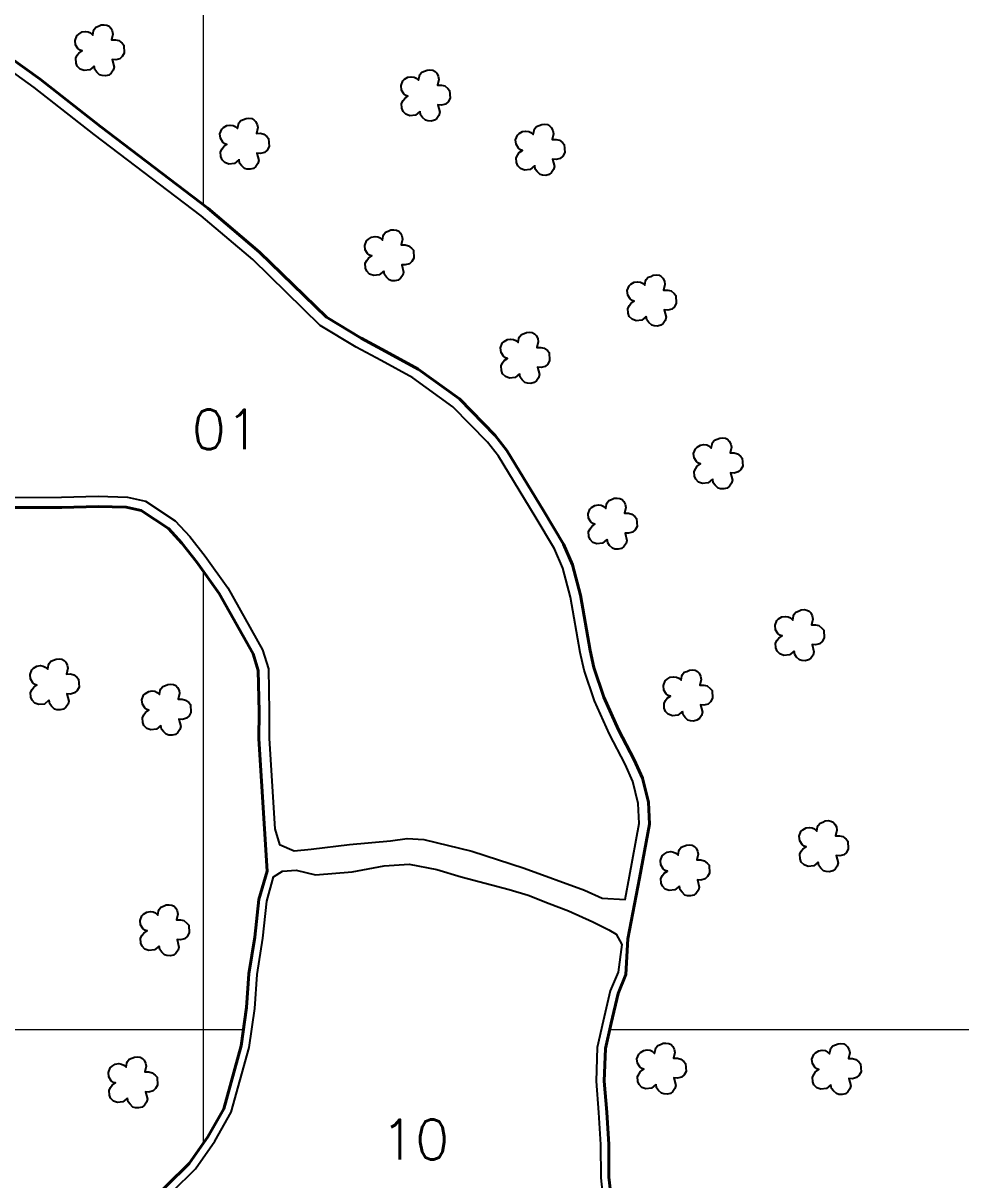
# Model space of a CAD drawing. Extents: x 728964 to 733419, y 7820946 to 7824096.
# Drawn here: x 730312 to 730771, y 7823126 to 7823693 of the extents above; entities that cross this region are included whole.
import ezdxf

# ---------------------------------------------------------------- set-up
doc = ezdxf.new("R2010")
doc.units = 0
doc.header["$MEASUREMENT"] = 0
doc.linetypes.add('CONTINUO', pattern=[0])
for name, color, linetype, lineweight in [('0114000294', 1, 'Continuous', 40), ('0114000294001', 5, 'Continuous', 25), ('0114000294010', 5, 'Continuous', 25), ('MALHA', 8, 'Continuous', 9)]:
    doc.layers.add(name, color=color, linetype=linetype, lineweight=lineweight)
doc.layers.add('SIMBOLO ARVORE', color=118, linetype='Continuous')
doc.layers.add('TEXTO_NUN_TAL', color=7, linetype='Continuous')
doc.styles.add('SIMPLEX', font='simplex', dxfattribs={"height": 0.2})

msp = doc.modelspace()

# ---------------------------------------------------------------- linework, layer by layer
at = {"layer": '0114000294', "linetype": 'Continuous'}
for points in [[(730304.89, 7823676.62), (730320.01, 7823665.8), (730349.45, 7823642.63), (730402.07, 7823602.68), (730427.53, 7823581.09), (730460.29, 7823549.14), (730477.32, 7823538.83), (730489.41, 7823532.34), (730505.3, 7823523.76), (730525.52, 7823509.11), (730543.03, 7823491.26), (730548.73, 7823483.84), (730566.78, 7823454.05), (730576.51, 7823437.91), (730580.81, 7823427.87), (730584.72, 7823413), (730589.5, 7823385.86), (730591.37, 7823377.5), (730596.25, 7823362.9), (730603.43, 7823346.95), (730611.16, 7823332.23), (730615.21, 7823323.23), (730618.08, 7823311.5), (730618.63, 7823300.62), (730613.78, 7823274.23), (730608.07, 7823244.45), (730607.07, 7823227.08), (730603.2, 7823217.7), (730599.8, 7823203.18), (730596.99, 7823190.73), (730596.43, 7823174.74), (730597.67, 7823159.57), (730598.63, 7823143.76), (730598.69, 7823127.64), (730600.4, 7823112.14)], [(730370.8, 7823112.45), (730393.06, 7823134.33), (730402.18, 7823147.43), (730409.91, 7823161.09), (730418.51, 7823192), (730421.17, 7823210.81), (730422.29, 7823227.4), (730425.11, 7823245.33), (730427.1, 7823263.73), (730431.19, 7823277.59), (730427.16, 7823342.47), (730427.23, 7823355.82), (730426.88, 7823376.02), (730424.37, 7823384.18), (730407.75, 7823413.82), (730396.77, 7823429.11), (730389.47, 7823438.4), (730382.93, 7823445.54), (730369.53, 7823454.36), (730362.17, 7823456.06), (730348.4, 7823456.38), (730330.54, 7823455.88), (730301.71, 7823455.87)]]:
    msp.add_lwpolyline(points, dxfattribs=at)
at = {"layer": '0114000294001', "linetype": 'Continuous'}
msp.add_lwpolyline([(730301.49, 7823460.87), (730330.48, 7823460.89), (730348.39, 7823461.39), (730362.8, 7823461.05), (730371.53, 7823459.03), (730386.2, 7823449.38), (730393.29, 7823441.64), (730400.77, 7823432.11), (730411.98, 7823416.52), (730429, 7823386.17), (730431.87, 7823376.82), (730432.24, 7823355.86), (730432.16, 7823342.61), (730434.92, 7823298.38), (730437.2, 7823290.78), (730444.39, 7823287.56), (730452.75, 7823288.42), (730471.55, 7823290.69), (730491.74, 7823292.59), (730499.84, 7823293.63), (730508.05, 7823293.24), (730531.58, 7823287.39), (730557.1, 7823279.15), (730586.79, 7823268.31), (730595.35, 7823264.36), (730606.69, 7823263.8), (730608.87, 7823275.16), (730613.61, 7823300.96), (730613.11, 7823310.78), (730610.47, 7823321.6), (730606.67, 7823330.04), (730598.94, 7823344.76), (730591.59, 7823361.08), (730586.55, 7823376.17), (730584.6, 7823384.89), (730579.83, 7823411.93), (730576.07, 7823426.25), (730572.06, 7823435.63), (730562.5, 7823451.47), (730544.6, 7823481.02), (730539.25, 7823487.98), (730522.25, 7823505.31), (730502.64, 7823519.52), (730487.04, 7823527.94), (730474.84, 7823534.49), (730457.21, 7823545.16), (730424.17, 7823577.39), (730398.94, 7823598.79), (730346.39, 7823638.68), (730317.02, 7823661.8), (730302.3, 7823672.33)], dxfattribs=at)
at = {"layer": '0114000294010', "linetype": 'CONTINUO', "flags": 128}
msp.add_lwpolyline([(730321.9, 7823050.61), (730312.28, 7823054.93), (730313.4, 7823062.02), (730326.58, 7823072.68), (730342.3, 7823084.02), (730359.3, 7823097.38), (730373.51, 7823109.5), (730396.12, 7823131.74), (730405.57, 7823145.3), (730413.63, 7823159.54), (730422.43, 7823191.18), (730425.15, 7823210.39), (730426.27, 7823226.96), (730429.08, 7823244.8), (730431.04, 7823262.97), (730434.39, 7823274.86), (730438.8, 7823277.59), (730445.39, 7823278.08), (730454.9, 7823275.82), (730472.94, 7823277.31), (730488.61, 7823280.2), (730500.75, 7823281.02), (730514.44, 7823278.46), (730526.31, 7823274.88), (730549.79, 7823268.6), (730559.07, 7823265.87), (730569.46, 7823261.81), (730578.86, 7823258.21), (730590.79, 7823252.79), (730598.67, 7823248.93), (730602.22, 7823246.74), (730605.05, 7823241.65), (730603.18, 7823228.13), (730599.38, 7823218.93), (730595.9, 7823204.08), (730593.01, 7823191.24), (730592.43, 7823174.65), (730593.68, 7823159.29), (730594.63, 7823143.64), (730594.69, 7823127.42), (730596.39, 7823111.98), (730595.85, 7823093.46), (730591.99, 7823073.82), (730587.66, 7823056.47), (730587.58, 7823042.38), (730593.59, 7823028.12), (730598.39, 7823015.75), (730601.25, 7822997.65), (730604.54, 7822984.51), (730604.66, 7822982.32), (730600.73, 7822977.64), (730596.49, 7822980.15), (730588.74, 7822982.71), (730576.47, 7822989.9), (730536.79, 7823005.67), (730494.07, 7823019.33), (730454.53, 7823026.78), (730416.59, 7823031.79), (730399.81, 7823034.47), (730384.13, 7823037.19), (730365.97, 7823040.5), (730351.37, 7823043.49), (730336.77, 7823046.63)], close=True, dxfattribs=at)
at = {"layer": 'MALHA', "color": 8}
for p, q in [((730400, 7823604.25), (730400, 7823946.49)), ((730400, 7823144.3), (730400, 7823424.61)), ((729114.34, 7823200), (730419.64, 7823200)), ((730599.08, 7823200), (733269.34, 7823200))]:
    msp.add_line(p, q, dxfattribs=at)
at = {"layer": 'SIMBOLO ARVORE', "linetype": 'CONTINUO'}
for points in [[(730346.38, 7823672.2, 0), (730344.22, 7823670.38, 0), (730341.46, 7823670.07, 0), (730339.5, 7823670.83, 0), (730338.11, 7823672.2, 0), (730337.53, 7823673.76, 0), (730337.38, 7823676.08, 0), (730338.13, 7823677.54, 0), (730338.92, 7823678.62, 0), (730340.51, 7823679.69, 0), (730339.5, 7823680.01, 0), (730338.5, 7823680.84, 0), (730337.33, 7823682.68, 0), (730337.12, 7823684.87, 0), (730337.97, 7823687.16, 0), (730338.85, 7823687.98, 0), (730340.47, 7823688.97, 0), (730342.17, 7823689.19, 0), (730343.52, 7823689, 0), (730344.6, 7823688.5, 0), (730345.77, 7823687.45, 0), (730346.13, 7823689.46, 0), (730346.43, 7823690.26, 0), (730347.3, 7823691.37, 0), (730348.61, 7823691.85, 0), (730349.89, 7823692.42, 0), (730351.32, 7823692.55, 0), (730352.68, 7823692.36, 0), (730353.79, 7823691.77, 0), (730354.6, 7823690.89, 0), (730355.32, 7823689.47, 0), (730355.6, 7823687.9, 0), (730354.95, 7823685.09, 0), (730356.92, 7823685.12, 0), (730358.55, 7823684.73, 0), (730360.08, 7823683.51, 0), (730360.93, 7823682.54, 0), (730361.16, 7823678.67, 0), (730360.21, 7823676.94, 0), (730358.95, 7823675.79, 0), (730356.97, 7823675.26, 0), (730355.23, 7823675.41, 0), (730356.16, 7823671.8, 0), (730355.74, 7823670.26, 0), (730354.69, 7823668.79, 0), (730353.54, 7823667.88, 0), (730351.91, 7823667.48, 0), (730350.29, 7823667.57, 0), (730349.08, 7823667.92, 0), (730347.69, 7823669.29, 0), (730346.74, 7823670.52, 0), (730346.45, 7823672.39, 0)], [(730506.08, 7823650.04, 0), (730503.91, 7823648.22, 0), (730501.16, 7823647.9, 0), (730499.2, 7823648.66, 0), (730497.81, 7823650.03, 0), (730497.23, 7823651.6, 0), (730497.08, 7823653.91, 0), (730497.83, 7823655.37, 0), (730498.62, 7823656.45, 0), (730500.2, 7823657.53, 0), (730499.2, 7823657.85, 0), (730498.2, 7823658.67, 0), (730497.03, 7823660.51, 0), (730496.82, 7823662.71, 0), (730497.66, 7823664.99, 0), (730498.55, 7823665.81, 0), (730500.17, 7823666.8, 0), (730501.87, 7823667.03, 0), (730503.22, 7823666.83, 0), (730504.29, 7823666.34, 0), (730505.47, 7823665.29, 0), (730505.82, 7823667.29, 0), (730506.12, 7823668.09, 0), (730507, 7823669.21, 0), (730508.31, 7823669.69, 0), (730509.59, 7823670.25, 0), (730511.02, 7823670.38, 0), (730512.38, 7823670.19, 0), (730513.48, 7823669.61, 0), (730514.3, 7823668.72, 0), (730515.02, 7823667.3, 0), (730515.3, 7823665.73, 0), (730514.65, 7823662.92, 0), (730516.62, 7823662.95, 0), (730518.24, 7823662.56, 0), (730519.78, 7823661.34, 0), (730520.63, 7823660.37, 0), (730520.86, 7823656.51, 0), (730519.91, 7823654.77, 0), (730518.65, 7823653.62, 0), (730516.67, 7823653.09, 0), (730514.93, 7823653.25, 0), (730515.86, 7823649.63, 0), (730515.43, 7823648.1, 0), (730514.39, 7823646.63, 0), (730513.24, 7823645.71, 0), (730511.61, 7823645.31, 0), (730509.99, 7823645.41, 0), (730508.77, 7823645.75, 0), (730507.38, 7823647.12, 0), (730506.44, 7823648.35, 0), (730506.15, 7823650.22, 0)], [(730417.36, 7823626.39, 0), (730415.19, 7823624.57, 0), (730412.44, 7823624.26, 0), (730410.48, 7823625.02, 0), (730409.09, 7823626.38, 0), (730408.51, 7823627.95, 0), (730408.36, 7823630.27, 0), (730409.11, 7823631.73, 0), (730409.9, 7823632.81, 0), (730411.48, 7823633.88, 0), (730410.47, 7823634.2, 0), (730409.48, 7823635.02, 0), (730408.31, 7823636.87, 0), (730408.1, 7823639.06, 0), (730408.94, 7823641.35, 0), (730409.83, 7823642.17, 0), (730411.45, 7823643.15, 0), (730413.14, 7823643.38, 0), (730414.5, 7823643.19, 0), (730415.57, 7823642.69, 0), (730416.75, 7823641.64, 0), (730417.1, 7823643.65, 0), (730417.4, 7823644.45, 0), (730418.28, 7823645.56, 0), (730419.59, 7823646.04, 0), (730420.87, 7823646.61, 0), (730422.3, 7823646.74, 0), (730423.66, 7823646.54, 0), (730424.76, 7823645.96, 0), (730425.58, 7823645.08, 0), (730426.3, 7823643.66, 0), (730426.58, 7823642.08, 0), (730425.93, 7823639.28, 0), (730427.9, 7823639.31, 0), (730429.52, 7823638.92, 0), (730431.06, 7823637.7, 0), (730431.91, 7823636.73, 0), (730432.14, 7823632.86, 0), (730431.19, 7823631.13, 0), (730429.93, 7823629.98, 0), (730427.95, 7823629.45, 0), (730426.21, 7823629.6, 0), (730427.14, 7823625.99, 0), (730426.71, 7823624.45, 0), (730425.67, 7823622.98, 0), (730424.52, 7823622.07, 0), (730422.89, 7823621.66, 0), (730421.27, 7823621.76, 0), (730420.05, 7823622.11, 0), (730418.66, 7823623.47, 0), (730417.72, 7823624.71, 0), (730417.43, 7823626.58, 0)], [(730562.27, 7823623.44, 0), (730560.1, 7823621.62, 0), (730557.35, 7823621.3, 0), (730555.39, 7823622.06, 0), (730554, 7823623.43, 0), (730553.42, 7823625, 0), (730553.27, 7823627.31, 0), (730554.02, 7823628.77, 0), (730554.81, 7823629.85, 0), (730556.39, 7823630.93, 0), (730555.39, 7823631.25, 0), (730554.39, 7823632.07, 0), (730553.22, 7823633.91, 0), (730553.01, 7823636.11, 0), (730553.85, 7823638.39, 0), (730554.74, 7823639.21, 0), (730556.36, 7823640.2, 0), (730558.06, 7823640.43, 0), (730559.41, 7823640.23, 0), (730560.48, 7823639.74, 0), (730561.66, 7823638.69, 0), (730562.01, 7823640.69, 0), (730562.31, 7823641.49, 0), (730563.19, 7823642.61, 0), (730564.5, 7823643.08, 0), (730565.78, 7823643.65, 0), (730567.21, 7823643.78, 0), (730568.57, 7823643.59, 0), (730569.67, 7823643.01, 0), (730570.49, 7823642.12, 0), (730571.21, 7823640.7, 0), (730571.49, 7823639.13, 0), (730570.84, 7823636.32, 0), (730572.81, 7823636.35, 0), (730574.43, 7823635.96, 0), (730575.97, 7823634.74, 0), (730576.82, 7823633.77, 0), (730577.05, 7823629.91, 0), (730576.1, 7823628.17, 0), (730574.84, 7823627.02, 0), (730572.86, 7823626.49, 0), (730571.12, 7823626.65, 0), (730572.05, 7823623.03, 0), (730571.62, 7823621.5, 0), (730570.58, 7823620.03, 0), (730569.43, 7823619.11, 0), (730567.8, 7823618.71, 0), (730566.18, 7823618.81, 0), (730564.96, 7823619.15, 0), (730563.57, 7823620.52, 0), (730562.63, 7823621.75, 0), (730562.34, 7823623.62, 0)], [(730488.33, 7823571.71, 0), (730486.17, 7823569.89, 0), (730483.42, 7823569.58, 0), (730481.45, 7823570.34, 0), (730480.06, 7823571.71, 0), (730479.49, 7823573.27, 0), (730479.33, 7823575.59, 0), (730480.08, 7823577.05, 0), (730480.87, 7823578.13, 0), (730482.46, 7823579.2, 0), (730481.45, 7823579.52, 0), (730480.46, 7823580.35, 0), (730479.29, 7823582.19, 0), (730479.08, 7823584.38, 0), (730479.92, 7823586.67, 0), (730480.81, 7823587.49, 0), (730482.42, 7823588.48, 0), (730484.12, 7823588.7, 0), (730485.48, 7823588.51, 0), (730486.55, 7823588.01, 0), (730487.73, 7823586.96, 0), (730488.08, 7823588.97, 0), (730488.38, 7823589.77, 0), (730489.26, 7823590.88, 0), (730490.57, 7823591.36, 0), (730491.84, 7823591.93, 0), (730493.28, 7823592.06, 0), (730494.64, 7823591.87, 0), (730495.74, 7823591.28, 0), (730496.56, 7823590.4, 0), (730497.28, 7823588.98, 0), (730497.56, 7823587.41, 0), (730496.9, 7823584.6, 0), (730498.87, 7823584.63, 0), (730500.5, 7823584.24, 0), (730502.03, 7823583.02, 0), (730502.88, 7823582.05, 0), (730503.12, 7823578.18, 0), (730502.17, 7823576.45, 0), (730500.91, 7823575.3, 0), (730498.93, 7823574.77, 0), (730497.19, 7823574.92, 0), (730498.12, 7823571.31, 0), (730497.69, 7823569.77, 0), (730496.65, 7823568.3, 0), (730495.5, 7823567.39, 0), (730493.86, 7823566.99, 0), (730492.25, 7823567.08, 0), (730491.03, 7823567.43, 0), (730489.64, 7823568.8, 0), (730488.69, 7823570.03, 0), (730488.4, 7823571.9, 0)], [(730616.98, 7823549.55, 0), (730614.81, 7823547.73, 0), (730612.06, 7823547.41, 0), (730610.1, 7823548.17, 0), (730608.71, 7823549.54, 0), (730608.13, 7823551.11, 0), (730607.98, 7823553.42, 0), (730608.73, 7823554.88, 0), (730609.52, 7823555.96, 0), (730611.1, 7823557.04, 0), (730610.1, 7823557.36, 0), (730609.1, 7823558.18, 0), (730607.93, 7823560.02, 0), (730607.72, 7823562.22, 0), (730608.57, 7823564.5, 0), (730609.45, 7823565.32, 0), (730611.07, 7823566.31, 0), (730612.77, 7823566.54, 0), (730614.12, 7823566.34, 0), (730615.2, 7823565.85, 0), (730616.37, 7823564.8, 0), (730616.73, 7823566.8, 0), (730617.03, 7823567.6, 0), (730617.9, 7823568.72, 0), (730619.21, 7823569.2, 0), (730620.49, 7823569.76, 0), (730621.92, 7823569.89, 0), (730623.28, 7823569.7, 0), (730624.39, 7823569.12, 0), (730625.2, 7823568.23, 0), (730625.92, 7823566.82, 0), (730626.2, 7823565.24, 0), (730625.55, 7823562.43, 0), (730627.52, 7823562.46, 0), (730629.15, 7823562.07, 0), (730630.68, 7823560.85, 0), (730631.53, 7823559.88, 0), (730631.76, 7823556.02, 0), (730630.81, 7823554.28, 0), (730629.55, 7823553.13, 0), (730627.57, 7823552.6, 0), (730625.83, 7823552.76, 0), (730626.76, 7823549.14, 0), (730626.34, 7823547.61, 0), (730625.29, 7823546.14, 0), (730624.14, 7823545.22, 0), (730622.51, 7823544.82, 0), (730620.89, 7823544.92, 0), (730619.68, 7823545.26, 0), (730618.28, 7823546.63, 0), (730617.34, 7823547.86, 0), (730617.05, 7823549.73, 0)], [(730554.88, 7823521.47, 0), (730552.71, 7823519.65, 0), (730549.96, 7823519.33, 0), (730548, 7823520.09, 0), (730546.6, 7823521.46, 0), (730546.03, 7823523.03, 0), (730545.87, 7823525.34, 0), (730546.62, 7823526.8, 0), (730547.42, 7823527.88, 0), (730549, 7823528.96, 0), (730547.99, 7823529.28, 0), (730547, 7823530.1, 0), (730545.83, 7823531.94, 0), (730545.62, 7823534.14, 0), (730546.46, 7823536.42, 0), (730547.35, 7823537.24, 0), (730548.96, 7823538.23, 0), (730550.66, 7823538.46, 0), (730552.02, 7823538.26, 0), (730553.09, 7823537.77, 0), (730554.27, 7823536.72, 0), (730554.62, 7823538.72, 0), (730554.92, 7823539.52, 0), (730555.8, 7823540.64, 0), (730557.11, 7823541.12, 0), (730558.38, 7823541.68, 0), (730559.82, 7823541.82, 0), (730561.18, 7823541.62, 0), (730562.28, 7823541.04, 0), (730563.1, 7823540.15, 0), (730563.82, 7823538.74, 0), (730564.1, 7823537.16, 0), (730563.45, 7823534.35, 0), (730565.41, 7823534.38, 0), (730567.04, 7823533.99, 0), (730568.57, 7823532.78, 0), (730569.43, 7823531.8, 0), (730569.66, 7823527.94, 0), (730568.71, 7823526.21, 0), (730567.45, 7823525.05, 0), (730565.47, 7823524.52, 0), (730563.73, 7823524.68, 0), (730564.66, 7823521.07, 0), (730564.23, 7823519.53, 0), (730563.19, 7823518.06, 0), (730562.04, 7823517.14, 0), (730560.4, 7823516.74, 0), (730558.79, 7823516.84, 0), (730557.57, 7823517.18, 0), (730556.18, 7823518.55, 0), (730555.23, 7823519.78, 0), (730554.94, 7823521.65, 0)], [(730649.51, 7823469.75, 0), (730647.35, 7823467.93, 0), (730644.59, 7823467.61, 0), (730642.63, 7823468.37, 0), (730641.24, 7823469.74, 0), (730640.67, 7823471.31, 0), (730640.51, 7823473.62, 0), (730641.26, 7823475.08, 0), (730642.05, 7823476.16, 0), (730643.64, 7823477.24, 0), (730642.63, 7823477.56, 0), (730641.63, 7823478.38, 0), (730640.46, 7823480.22, 0), (730640.25, 7823482.42, 0), (730641.1, 7823484.7, 0), (730641.98, 7823485.52, 0), (730643.6, 7823486.51, 0), (730645.3, 7823486.73, 0), (730646.65, 7823486.54, 0), (730647.73, 7823486.05, 0), (730648.9, 7823484.99, 0), (730649.26, 7823487, 0), (730649.56, 7823487.8, 0), (730650.43, 7823488.91, 0), (730651.74, 7823489.39, 0), (730653.02, 7823489.96, 0), (730654.45, 7823490.09, 0), (730655.81, 7823489.9, 0), (730656.92, 7823489.32, 0), (730657.74, 7823488.43, 0), (730658.45, 7823487.01, 0), (730658.73, 7823485.44, 0), (730658.08, 7823482.63, 0), (730660.05, 7823482.66, 0), (730661.68, 7823482.27, 0), (730663.21, 7823481.05, 0), (730664.06, 7823480.08, 0), (730664.29, 7823476.21, 0), (730663.34, 7823474.48, 0), (730662.08, 7823473.33, 0), (730660.1, 7823472.8, 0), (730658.36, 7823472.95, 0), (730659.29, 7823469.34, 0), (730658.87, 7823467.81, 0), (730657.82, 7823466.34, 0), (730656.67, 7823465.42, 0), (730655.04, 7823465.02, 0), (730653.42, 7823465.12, 0), (730652.21, 7823465.46, 0), (730650.82, 7823466.83, 0), (730649.87, 7823468.06, 0), (730649.58, 7823469.93, 0)], [(730597.76, 7823440.19, 0), (730595.59, 7823438.37, 0), (730592.84, 7823438.05, 0), (730590.88, 7823438.82, 0), (730589.49, 7823440.18, 0), (730588.91, 7823441.75, 0), (730588.76, 7823444.06, 0), (730589.51, 7823445.52, 0), (730590.3, 7823446.6, 0), (730591.88, 7823447.68, 0), (730590.87, 7823448, 0), (730589.88, 7823448.82, 0), (730588.71, 7823450.66, 0), (730588.5, 7823452.86, 0), (730589.34, 7823455.14, 0), (730590.23, 7823455.96, 0), (730591.85, 7823456.95, 0), (730593.54, 7823457.18, 0), (730594.9, 7823456.99, 0), (730595.97, 7823456.49, 0), (730597.15, 7823455.44, 0), (730597.5, 7823457.45, 0), (730597.8, 7823458.25, 0), (730598.68, 7823459.36, 0), (730599.99, 7823459.84, 0), (730601.27, 7823460.41, 0), (730602.7, 7823460.54, 0), (730604.06, 7823460.34, 0), (730605.16, 7823459.76, 0), (730605.98, 7823458.87, 0), (730606.7, 7823457.46, 0), (730606.98, 7823455.88, 0), (730606.33, 7823453.07, 0), (730608.3, 7823453.1, 0), (730609.92, 7823452.71, 0), (730611.46, 7823451.5, 0), (730612.31, 7823450.53, 0), (730612.54, 7823446.66, 0), (730611.59, 7823444.93, 0), (730610.33, 7823443.78, 0), (730608.35, 7823443.25, 0), (730606.61, 7823443.4, 0), (730607.54, 7823439.79, 0), (730607.11, 7823438.25, 0), (730606.07, 7823436.78, 0), (730604.92, 7823435.86, 0), (730603.29, 7823435.46, 0), (730601.67, 7823435.56, 0), (730600.45, 7823435.91, 0), (730599.06, 7823437.27, 0), (730598.11, 7823438.51, 0), (730597.82, 7823440.38, 0)], [(730689.44, 7823385.51, 0), (730687.27, 7823383.69, 0), (730684.52, 7823383.38, 0), (730682.56, 7823384.14, 0), (730681.16, 7823385.5, 0), (730680.59, 7823387.07, 0), (730680.43, 7823389.39, 0), (730681.18, 7823390.85, 0), (730681.98, 7823391.93, 0), (730683.56, 7823393, 0), (730682.55, 7823393.32, 0), (730681.56, 7823394.14, 0), (730680.39, 7823395.99, 0), (730680.18, 7823398.18, 0), (730681.02, 7823400.47, 0), (730681.91, 7823401.29, 0), (730683.52, 7823402.27, 0), (730685.22, 7823402.5, 0), (730686.58, 7823402.31, 0), (730687.65, 7823401.81, 0), (730688.83, 7823400.76, 0), (730689.18, 7823402.77, 0), (730689.48, 7823403.57, 0), (730690.36, 7823404.68, 0), (730691.67, 7823405.16, 0), (730692.94, 7823405.73, 0), (730694.38, 7823405.86, 0), (730695.74, 7823405.66, 0), (730696.84, 7823405.08, 0), (730697.66, 7823404.2, 0), (730698.38, 7823402.78, 0), (730698.66, 7823401.2, 0), (730698.01, 7823398.4, 0), (730699.97, 7823398.43, 0), (730701.6, 7823398.04, 0), (730703.14, 7823396.82, 0), (730703.99, 7823395.85, 0), (730704.22, 7823391.98, 0), (730703.27, 7823390.25, 0), (730702.01, 7823389.1, 0), (730700.03, 7823388.57, 0), (730698.29, 7823388.72, 0), (730699.22, 7823385.11, 0), (730698.79, 7823383.57, 0), (730697.75, 7823382.1, 0), (730696.6, 7823381.19, 0), (730694.97, 7823380.78, 0), (730693.35, 7823380.88, 0), (730692.13, 7823381.23, 0), (730690.74, 7823382.59, 0), (730689.79, 7823383.83, 0), (730689.5, 7823385.7, 0)], [(730324.26, 7823361.41, 0), (730322.09, 7823359.59, 0), (730319.34, 7823359.27, 0), (730317.38, 7823360.03, 0), (730315.99, 7823361.4, 0), (730315.41, 7823362.97, 0), (730315.26, 7823365.28, 0), (730316.01, 7823366.74, 0), (730316.8, 7823367.82, 0), (730318.38, 7823368.9, 0), (730317.37, 7823369.22, 0), (730316.38, 7823370.04, 0), (730315.21, 7823371.88, 0), (730315, 7823374.08, 0), (730315.84, 7823376.36, 0), (730316.73, 7823377.18, 0), (730318.35, 7823378.17, 0), (730320.04, 7823378.4, 0), (730321.4, 7823378.2, 0), (730322.47, 7823377.71, 0), (730323.65, 7823376.66, 0), (730324, 7823378.66, 0), (730324.3, 7823379.46, 0), (730325.18, 7823380.58, 0), (730326.49, 7823381.06, 0), (730327.77, 7823381.62, 0), (730329.2, 7823381.75, 0), (730330.56, 7823381.56, 0), (730331.66, 7823380.98, 0), (730332.48, 7823380.09, 0), (730333.2, 7823378.68, 0), (730333.48, 7823377.1, 0), (730332.83, 7823374.29, 0), (730334.8, 7823374.32, 0), (730336.42, 7823373.93, 0), (730337.96, 7823372.71, 0), (730338.81, 7823371.74, 0), (730339.04, 7823367.88, 0), (730338.09, 7823366.15, 0), (730336.83, 7823364.99, 0), (730334.85, 7823364.46, 0), (730333.11, 7823364.62, 0), (730334.04, 7823361, 0), (730333.61, 7823359.47, 0), (730332.57, 7823358, 0), (730331.42, 7823357.08, 0), (730329.79, 7823356.68, 0), (730328.17, 7823356.78, 0), (730326.95, 7823357.12, 0), (730325.56, 7823358.49, 0), (730324.62, 7823359.72, 0), (730324.33, 7823361.59, 0)], [(730634.72, 7823355.96, 0), (730632.56, 7823354.14, 0), (730629.81, 7823353.82, 0), (730627.84, 7823354.58, 0), (730626.45, 7823355.95, 0), (730625.88, 7823357.52, 0), (730625.72, 7823359.83, 0), (730626.47, 7823361.29, 0), (730627.26, 7823362.37, 0), (730628.85, 7823363.45, 0), (730627.84, 7823363.77, 0), (730626.85, 7823364.59, 0), (730625.68, 7823366.43, 0), (730625.47, 7823368.63, 0), (730626.31, 7823370.91, 0), (730627.2, 7823371.73, 0), (730628.81, 7823372.72, 0), (730630.51, 7823372.94, 0), (730631.87, 7823372.75, 0), (730632.94, 7823372.26, 0), (730634.12, 7823371.2, 0), (730634.47, 7823373.21, 0), (730634.77, 7823374.01, 0), (730635.65, 7823375.12, 0), (730636.96, 7823375.6, 0), (730638.23, 7823376.17, 0), (730639.67, 7823376.3, 0), (730641.03, 7823376.11, 0), (730642.13, 7823375.53, 0), (730642.95, 7823374.64, 0), (730643.67, 7823373.22, 0), (730643.95, 7823371.65, 0), (730643.29, 7823368.84, 0), (730645.26, 7823368.87, 0), (730646.89, 7823368.48, 0), (730648.42, 7823367.26, 0), (730649.27, 7823366.29, 0), (730649.51, 7823362.42, 0), (730648.56, 7823360.69, 0), (730647.3, 7823359.54, 0), (730645.32, 7823359.01, 0), (730643.58, 7823359.16, 0), (730644.51, 7823355.55, 0), (730644.08, 7823354.02, 0), (730643.04, 7823352.55, 0), (730641.89, 7823351.63, 0), (730640.25, 7823351.23, 0), (730638.63, 7823351.33, 0), (730637.42, 7823351.67, 0), (730636.03, 7823353.04, 0), (730635.08, 7823354.27, 0), (730634.79, 7823356.14, 0)], [(730379.09, 7823349.01, 0), (730376.92, 7823347.2, 0), (730374.17, 7823346.88, 0), (730372.21, 7823347.64, 0), (730370.82, 7823349.01, 0), (730370.24, 7823350.57, 0), (730370.09, 7823352.89, 0), (730370.84, 7823354.35, 0), (730371.63, 7823355.43, 0), (730373.22, 7823356.5, 0), (730372.21, 7823356.83, 0), (730371.21, 7823357.65, 0), (730370.04, 7823359.49, 0), (730369.83, 7823361.68, 0), (730370.68, 7823363.97, 0), (730371.56, 7823364.79, 0), (730373.18, 7823365.78, 0), (730374.88, 7823366, 0), (730376.23, 7823365.81, 0), (730377.31, 7823365.31, 0), (730378.48, 7823364.26, 0), (730378.84, 7823366.27, 0), (730379.14, 7823367.07, 0), (730380.01, 7823368.18, 0), (730381.32, 7823368.66, 0), (730382.6, 7823369.23, 0), (730384.03, 7823369.36, 0), (730385.39, 7823369.17, 0), (730386.5, 7823368.58, 0), (730387.31, 7823367.7, 0), (730388.03, 7823366.28, 0), (730388.31, 7823364.71, 0), (730387.66, 7823361.9, 0), (730389.63, 7823361.93, 0), (730391.26, 7823361.54, 0), (730392.79, 7823360.32, 0), (730393.64, 7823359.35, 0), (730393.87, 7823355.48, 0), (730392.92, 7823353.75, 0), (730391.66, 7823352.6, 0), (730389.68, 7823352.07, 0), (730387.94, 7823352.22, 0), (730388.87, 7823348.61, 0), (730388.45, 7823347.07, 0), (730387.4, 7823345.6, 0), (730386.25, 7823344.69, 0), (730384.62, 7823344.29, 0), (730383, 7823344.39, 0), (730381.79, 7823344.73, 0), (730380.39, 7823346.1, 0), (730379.45, 7823347.33, 0), (730379.16, 7823349.2, 0)], [(730701.27, 7823282.07, 0), (730699.1, 7823280.25, 0), (730696.35, 7823279.93, 0), (730694.39, 7823280.69, 0), (730692.99, 7823282.06, 0), (730692.42, 7823283.63, 0), (730692.26, 7823285.94, 0), (730693.01, 7823287.4, 0), (730693.81, 7823288.48, 0), (730695.39, 7823289.56, 0), (730694.38, 7823289.88, 0), (730693.39, 7823290.7, 0), (730692.22, 7823292.54, 0), (730692.01, 7823294.74, 0), (730692.85, 7823297.02, 0), (730693.74, 7823297.84, 0), (730695.35, 7823298.83, 0), (730697.05, 7823299.06, 0), (730698.41, 7823298.86, 0), (730699.48, 7823298.37, 0), (730700.66, 7823297.32, 0), (730701.01, 7823299.32, 0), (730701.31, 7823300.12, 0), (730702.19, 7823301.24, 0), (730703.5, 7823301.71, 0), (730704.77, 7823302.28, 0), (730706.21, 7823302.41, 0), (730707.57, 7823302.22, 0), (730708.67, 7823301.64, 0), (730709.49, 7823300.75, 0), (730710.21, 7823299.33, 0), (730710.49, 7823297.76, 0), (730709.84, 7823294.95, 0), (730711.8, 7823294.98, 0), (730713.43, 7823294.59, 0), (730714.96, 7823293.37, 0), (730715.82, 7823292.4, 0), (730716.05, 7823288.54, 0), (730715.1, 7823286.8, 0), (730713.84, 7823285.65, 0), (730711.86, 7823285.12, 0), (730710.12, 7823285.28, 0), (730711.05, 7823281.66, 0), (730710.62, 7823280.13, 0), (730709.58, 7823278.66, 0), (730708.43, 7823277.74, 0), (730706.79, 7823277.34, 0), (730705.18, 7823277.44, 0), (730703.96, 7823277.78, 0), (730702.57, 7823279.15, 0), (730701.62, 7823280.38, 0), (730701.33, 7823282.25, 0)], [(730633.25, 7823270.24, 0), (730631.08, 7823268.43, 0), (730628.33, 7823268.11, 0), (730626.37, 7823268.87, 0), (730624.97, 7823270.24, 0), (730624.4, 7823271.8, 0), (730624.24, 7823274.12, 0), (730624.99, 7823275.58, 0), (730625.79, 7823276.66, 0), (730627.37, 7823277.73, 0), (730626.36, 7823278.05, 0), (730625.37, 7823278.88, 0), (730624.2, 7823280.72, 0), (730623.99, 7823282.91, 0), (730624.83, 7823285.2, 0), (730625.72, 7823286.02, 0), (730627.33, 7823287.01, 0), (730629.03, 7823287.23, 0), (730630.39, 7823287.04, 0), (730631.46, 7823286.54, 0), (730632.64, 7823285.49, 0), (730632.99, 7823287.5, 0), (730633.29, 7823288.3, 0), (730634.17, 7823289.41, 0), (730635.48, 7823289.89, 0), (730636.75, 7823290.46, 0), (730638.19, 7823290.59, 0), (730639.55, 7823290.4, 0), (730640.65, 7823289.81, 0), (730641.47, 7823288.93, 0), (730642.19, 7823287.51, 0), (730642.47, 7823285.94, 0), (730641.82, 7823283.13, 0), (730643.78, 7823283.16, 0), (730645.41, 7823282.77, 0), (730646.94, 7823281.55, 0), (730647.8, 7823280.58, 0), (730648.03, 7823276.71, 0), (730647.08, 7823274.98, 0), (730645.82, 7823273.83, 0), (730643.84, 7823273.3, 0), (730642.1, 7823273.45, 0), (730643.03, 7823269.84, 0), (730642.6, 7823268.3, 0), (730641.56, 7823266.83, 0), (730640.41, 7823265.92, 0), (730638.78, 7823265.52, 0), (730637.16, 7823265.61, 0), (730635.94, 7823265.96, 0), (730634.55, 7823267.33, 0), (730633.6, 7823268.56, 0), (730633.31, 7823270.43, 0)], [(730378.21, 7823240.88, 0), (730376.04, 7823239.06, 0), (730373.29, 7823238.74, 0), (730371.33, 7823239.5, 0), (730369.94, 7823240.87, 0), (730369.36, 7823242.44, 0), (730369.21, 7823244.75, 0), (730369.96, 7823246.21, 0), (730370.75, 7823247.29, 0), (730372.33, 7823248.37, 0), (730371.33, 7823248.69, 0), (730370.33, 7823249.51, 0), (730369.16, 7823251.35, 0), (730368.95, 7823253.55, 0), (730369.79, 7823255.83, 0), (730370.68, 7823256.65, 0), (730372.3, 7823257.64, 0), (730374, 7823257.87, 0), (730375.35, 7823257.67, 0), (730376.43, 7823257.18, 0), (730377.6, 7823256.13, 0), (730377.95, 7823258.13, 0), (730378.25, 7823258.94, 0), (730379.13, 7823260.05, 0), (730380.44, 7823260.53, 0), (730381.72, 7823261.09, 0), (730383.15, 7823261.23, 0), (730384.51, 7823261.03, 0), (730385.61, 7823260.45, 0), (730386.43, 7823259.56, 0), (730387.15, 7823258.15, 0), (730387.43, 7823256.57, 0), (730386.78, 7823253.76, 0), (730388.75, 7823253.79, 0), (730390.37, 7823253.4, 0), (730391.91, 7823252.19, 0), (730392.76, 7823251.21, 0), (730392.99, 7823247.35, 0), (730392.04, 7823245.62, 0), (730390.78, 7823244.46, 0), (730388.8, 7823243.93, 0), (730387.06, 7823244.09, 0), (730387.99, 7823240.48, 0), (730387.57, 7823238.94, 0), (730386.52, 7823237.47, 0), (730385.37, 7823236.55, 0), (730383.74, 7823236.15, 0), (730382.12, 7823236.25, 0), (730380.91, 7823236.59, 0), (730379.51, 7823237.96, 0), (730378.57, 7823239.19, 0), (730378.28, 7823241.06, 0)], [(730621.74, 7823173.07, 0), (730619.58, 7823171.25, 0), (730616.82, 7823170.93, 0), (730614.86, 7823171.69, 0), (730613.47, 7823173.06, 0), (730612.9, 7823174.63, 0), (730612.74, 7823176.94, 0), (730613.49, 7823178.4, 0), (730614.28, 7823179.48, 0), (730615.87, 7823180.56, 0), (730614.86, 7823180.88, 0), (730613.86, 7823181.7, 0), (730612.69, 7823183.54, 0), (730612.48, 7823185.74, 0), (730613.33, 7823188.02, 0), (730614.21, 7823188.84, 0), (730615.83, 7823189.83, 0), (730617.53, 7823190.06, 0), (730618.89, 7823189.86, 0), (730619.96, 7823189.37, 0), (730621.13, 7823188.32, 0), (730621.49, 7823190.32, 0), (730621.79, 7823191.13, 0), (730622.67, 7823192.24, 0), (730623.97, 7823192.72, 0), (730625.25, 7823193.28, 0), (730626.69, 7823193.42, 0), (730628.04, 7823193.22, 0), (730629.15, 7823192.64, 0), (730629.97, 7823191.75, 0), (730630.68, 7823190.34, 0), (730630.96, 7823188.76, 0), (730630.31, 7823185.95, 0), (730632.28, 7823185.98, 0), (730633.91, 7823185.59, 0), (730635.44, 7823184.38, 0), (730636.29, 7823183.4, 0), (730636.52, 7823179.54, 0), (730635.57, 7823177.81, 0), (730634.32, 7823176.65, 0), (730632.33, 7823176.12, 0), (730630.59, 7823176.28, 0), (730631.52, 7823172.67, 0), (730631.1, 7823171.13, 0), (730630.05, 7823169.66, 0), (730628.91, 7823168.74, 0), (730627.27, 7823168.34, 0), (730625.65, 7823168.44, 0), (730624.44, 7823168.78, 0), (730623.05, 7823170.15, 0), (730622.1, 7823171.38, 0), (730621.81, 7823173.25, 0)], [(730707.51, 7823172.88, 0), (730705.34, 7823171.07, 0), (730702.59, 7823170.75, 0), (730700.63, 7823171.51, 0), (730699.23, 7823172.88, 0), (730698.66, 7823174.44, 0), (730698.5, 7823176.76, 0), (730699.25, 7823178.22, 0), (730700.05, 7823179.3, 0), (730701.63, 7823180.37, 0), (730700.62, 7823180.7, 0), (730699.63, 7823181.52, 0), (730698.46, 7823183.36, 0), (730698.25, 7823185.55, 0), (730699.09, 7823187.84, 0), (730699.98, 7823188.66, 0), (730701.59, 7823189.65, 0), (730703.29, 7823189.87, 0), (730704.65, 7823189.68, 0), (730705.72, 7823189.18, 0), (730706.9, 7823188.13, 0), (730707.25, 7823190.14, 0), (730707.55, 7823190.94, 0), (730708.43, 7823192.05, 0), (730709.74, 7823192.53, 0), (730711.01, 7823193.1, 0), (730712.45, 7823193.23, 0), (730713.81, 7823193.04, 0), (730714.91, 7823192.45, 0), (730715.73, 7823191.57, 0), (730716.45, 7823190.15, 0), (730716.73, 7823188.58, 0), (730716.08, 7823185.77, 0), (730718.04, 7823185.8, 0), (730719.67, 7823185.41, 0), (730721.21, 7823184.19, 0), (730722.06, 7823183.22, 0), (730722.29, 7823179.35, 0), (730721.34, 7823177.62, 0), (730720.08, 7823176.47, 0), (730718.1, 7823175.94, 0), (730716.36, 7823176.09, 0), (730717.29, 7823172.48, 0), (730716.86, 7823170.94, 0), (730715.82, 7823169.47, 0), (730714.67, 7823168.56, 0), (730713.04, 7823168.16, 0), (730711.42, 7823168.26, 0), (730710.2, 7823168.6, 0), (730708.81, 7823169.97, 0), (730707.86, 7823171.2, 0), (730707.57, 7823173.07, 0)], [(730362.7, 7823166.34, 0), (730360.54, 7823164.52, 0), (730357.79, 7823164.2, 0), (730355.82, 7823164.96, 0), (730354.43, 7823166.33, 0), (730353.86, 7823167.9, 0), (730353.7, 7823170.21, 0), (730354.45, 7823171.67, 0), (730355.24, 7823172.75, 0), (730356.83, 7823173.83, 0), (730355.82, 7823174.15, 0), (730354.83, 7823174.97, 0), (730353.66, 7823176.81, 0), (730353.45, 7823179.01, 0), (730354.29, 7823181.29, 0), (730355.18, 7823182.11, 0), (730356.79, 7823183.1, 0), (730358.49, 7823183.33, 0), (730359.85, 7823183.13, 0), (730360.92, 7823182.64, 0), (730362.1, 7823181.59, 0), (730362.45, 7823183.59, 0), (730362.75, 7823184.39, 0), (730363.63, 7823185.51, 0), (730364.94, 7823185.99, 0), (730366.21, 7823186.55, 0), (730367.65, 7823186.68, 0), (730369, 7823186.49, 0), (730370.11, 7823185.91, 0), (730370.93, 7823185.02, 0), (730371.65, 7823183.61, 0), (730371.93, 7823182.03, 0), (730371.27, 7823179.22, 0), (730373.24, 7823179.25, 0), (730374.87, 7823178.86, 0), (730376.4, 7823177.65, 0), (730377.25, 7823176.67, 0), (730377.48, 7823172.81, 0), (730376.54, 7823171.08, 0), (730375.28, 7823169.92, 0), (730373.29, 7823169.39, 0), (730371.56, 7823169.55, 0), (730372.49, 7823165.94, 0), (730372.06, 7823164.4, 0), (730371.02, 7823162.93, 0), (730369.87, 7823162.01, 0), (730368.23, 7823161.61, 0), (730366.61, 7823161.71, 0), (730365.4, 7823162.05, 0), (730364.01, 7823163.42, 0), (730363.06, 7823164.65, 0), (730362.77, 7823166.52, 0)]]:
    msp.add_polyline3d(points, dxfattribs=at)

# ---------------------------------------------------------------- texts
at = {"layer": 'TEXTO_NUN_TAL', "linetype": 'Continuous', "char_height": 19.5, "attachment_point": 1, "style": 'SIMPLEX'}
for s, insert in [('{\\C7;01}', (730394.26, 7823503.92)), ('{\\C7;10}', (730487.06, 7823155.9))]:
    msp.add_mtext_dynamic_manual_height_columns(s, width=44.8625, gutter_width=1, heights=[-19.5], dxfattribs=dict(at, insert=insert))

doc.saveas('drawing.dxf')
